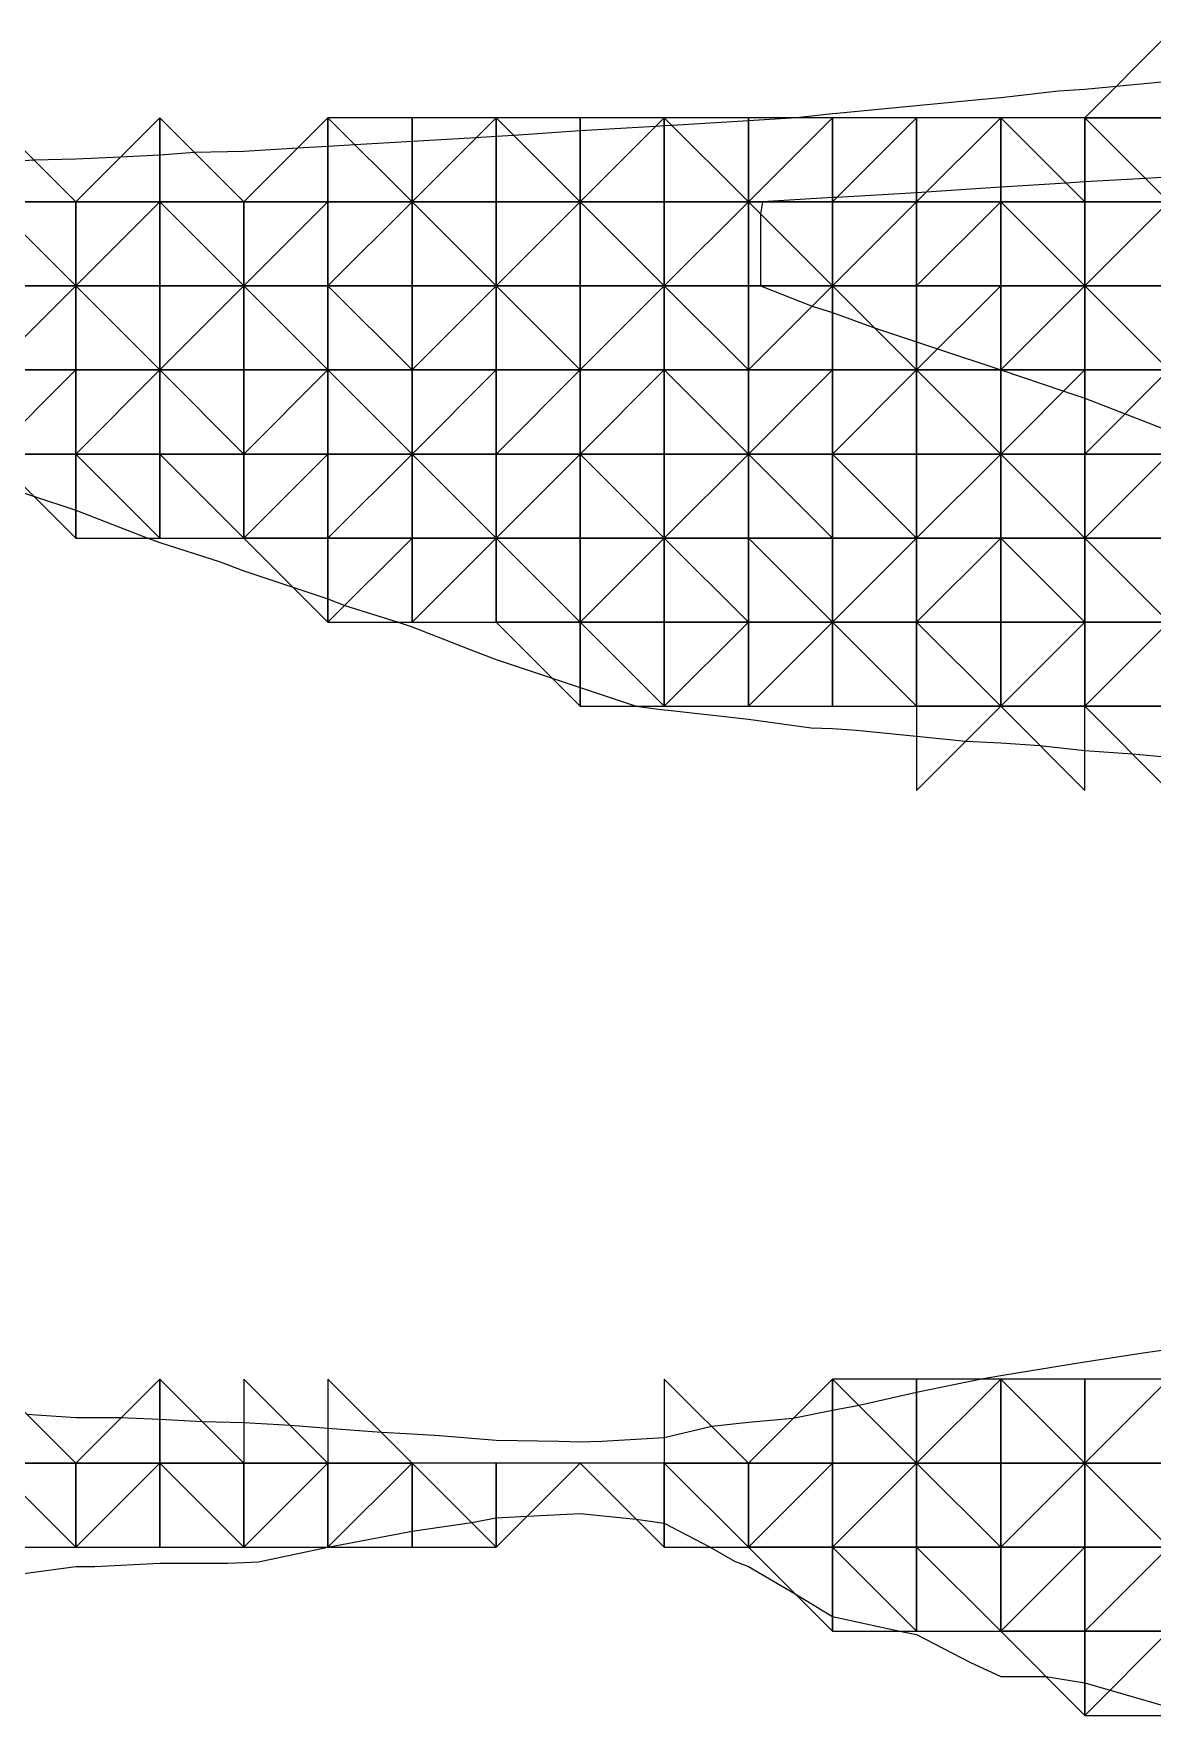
# Model space of a CAD drawing. Header units: metres. Extents: x 4732344 to 4732577, y 2266116 to 2266284.
# Drawn here: x 4732498.03 to 4732504.68, y 2266230.73 to 2266240.73 of the extents above; entities that cross this region are included whole.
import ezdxf

# ---------------------------------------------------------------- set-up
doc = ezdxf.new("R2010")
doc.units = ezdxf.units.M
doc.layers.add('TIN', color=5, linetype='Continuous')

msp = doc.modelspace()

# ---------------------------------------------------------------- linework, layer by layer
at = {"layer": 'lleno', "color": 3}
for points in [[(4732504.779, 2266240.45, 1328.053), (4732504.465, 2266240.421, 1328.051), (4732504.279, 2266240.402, 1328.05), (4732504.122, 2266240.392, 1328.048), (4732503.779, 2266240.354, 1328.046), (4732503.67, 2266240.344, 1328.045), (4732503.279, 2266240.306, 1328.042), (4732502.805, 2266240.261, 1328.042), (4732502.779, 2266240.259, 1328.043), (4732502.565, 2266240.235, 1328.042), (4732502.279, 2266240.216, 1328.04), (4732501.825, 2266240.189, 1328.035), (4732501.779, 2266240.186, 1328.035), (4732501.727, 2266240.183, 1328.034), (4732501.279, 2266240.157, 1328.03), (4732500.885, 2266240.129, 1328.026), (4732500.779, 2266240.123, 1328.025), (4732500.659, 2266240.115, 1328.024), (4732500.279, 2266240.093, 1328.02), (4732499.941, 2266240.073, 1328.016), (4732499.779, 2266240.063, 1328.016), (4732499.597, 2266240.053, 1328.016), (4732499.279, 2266240.034, 1328.013), (4732498.986, 2266240.028, 1328.01), (4732498.779, 2266240.013, 1328.008), (4732498.545, 2266240.001, 1328.005), (4732498.279, 2266239.988, 1328.003), (4732498.032, 2266239.982, 1328), (4732497.779, 2266239.966, 1327.997)], [(4732504.779, 2266239.882, 1328.184), (4732504.64, 2266239.874, 1328.183), (4732504.279, 2266239.853, 1328.179), (4732504.169, 2266239.845, 1328.178), (4732503.779, 2266239.822, 1328.174), (4732503.336, 2266239.792, 1328.17), (4732503.279, 2266239.789, 1328.17), (4732502.805, 2266239.761, 1328.166), (4732502.779, 2266239.76, 1328.166), (4732502.362, 2266239.735, 1328.162), (4732502.35, 2266239.664, 1328.165), (4732502.35, 2266239.235, 1328.15), (4732502.659, 2266239.115, 1328.149), (4732502.779, 2266239.077, 1328.15), (4732503.029, 2266238.985, 1328.149), (4732503.279, 2266238.902, 1328.15), (4732503.404, 2266238.86, 1328.15), (4732503.779, 2266238.735, 1328.15), (4732504.154, 2266238.61, 1328.15), (4732504.279, 2266238.568, 1328.15), (4732504.519, 2266238.475, 1328.15), (4732504.779, 2266238.374, 1328.149)], [(4732497.779, 2266238.068, 1327.95), (4732498.029, 2266237.985, 1327.95), (4732498.279, 2266237.902, 1327.95), (4732498.708, 2266237.735, 1327.95), (4732498.779, 2266237.709, 1327.949), (4732499.139, 2266237.595, 1327.95), (4732499.279, 2266237.541, 1327.95), (4732499.571, 2266237.443, 1327.95), (4732499.779, 2266237.374, 1327.95), (4732499.879, 2266237.335, 1327.949), (4732500.196, 2266237.235, 1327.95), (4732500.279, 2266237.207, 1327.95), (4732500.619, 2266237.075, 1327.949), (4732500.779, 2266237.013, 1327.949), (4732501.112, 2266236.902, 1327.949), (4732501.279, 2266236.846, 1327.949), (4732501.612, 2266236.735, 1327.95), (4732501.76, 2266236.716, 1327.951), (4732501.779, 2266236.714, 1327.951), (4732501.801, 2266236.713, 1327.951), (4732502.279, 2266236.658, 1327.955), (4732502.652, 2266236.608, 1327.961), (4732502.779, 2266236.603, 1327.963), (4732502.921, 2266236.593, 1327.965), (4732503.279, 2266236.557, 1327.971), (4732503.571, 2266236.527, 1327.976), (4732503.779, 2266236.517, 1327.979), (4732504.012, 2266236.502, 1327.983), (4732504.279, 2266236.473, 1327.987), (4732504.562, 2266236.452, 1327.991), (4732504.779, 2266236.432, 1327.995)], [(4732504.779, 2266232.911, 1328.11), (4732504.626, 2266232.888, 1328.106), (4732504.279, 2266232.835, 1328.095), (4732504.192, 2266232.822, 1328.093), (4732503.779, 2266232.753, 1328.081), (4732503.664, 2266232.735, 1328.077), (4732503.279, 2266232.654, 1328.067), (4732502.937, 2266232.577, 1328.057), (4732502.779, 2266232.547, 1328.052), (4732502.544, 2266232.5, 1328.046), (4732502.279, 2266232.476, 1328.038), (4732502.061, 2266232.453, 1328.033), (4732501.779, 2266232.385, 1328.03), (4732501.407, 2266232.363, 1328.025), (4732501.279, 2266232.36, 1328.023), (4732501.151, 2266232.363, 1328.021), (4732500.779, 2266232.37, 1328.016), (4732500.442, 2266232.398, 1328.014), (4732500.279, 2266232.408, 1328.013), (4732500.098, 2266232.416, 1328.012), (4732499.779, 2266232.441, 1328.01), (4732499.556, 2266232.458, 1328.009), (4732499.279, 2266232.475, 1328.007), (4732499.034, 2266232.48, 1328.006), (4732498.779, 2266232.495, 1328.005), (4732498.548, 2266232.504, 1328.004), (4732498.279, 2266232.504, 1328.003), (4732497.989, 2266232.525, 1328.001)], [(4732497.779, 2266231.553, 1327.99), (4732498.147, 2266231.603, 1327.993), (4732498.279, 2266231.621, 1327.993), (4732498.393, 2266231.621, 1327.994), (4732498.779, 2266231.64, 1327.996), (4732499.184, 2266231.64, 1327.998), (4732499.279, 2266231.644, 1327.998), (4732499.366, 2266231.648, 1327.999), (4732499.779, 2266231.735, 1328.002), (4732499.779, 2266231.735, 1328.002), (4732500.279, 2266231.83, 1328.006), (4732500.633, 2266231.881, 1328.009), (4732500.779, 2266231.91, 1328.01), (4732500.963, 2266231.919, 1328.012), (4732501.279, 2266231.935, 1328.017), (4732501.612, 2266231.902, 1328.021), (4732501.779, 2266231.878, 1328.023), (4732502.052, 2266231.735, 1328.025), (4732502.196, 2266231.652, 1328.027), (4732502.279, 2266231.621, 1328.029), (4732502.557, 2266231.457, 1328.036), (4732502.779, 2266231.322, 1328.041), (4732503.179, 2266231.235, 1328.053), (4732503.279, 2266231.215, 1328.056), (4732503.595, 2266231.051, 1328.064), (4732503.779, 2266230.966, 1328.069), (4732504.048, 2266230.966, 1328.075), (4732504.279, 2266230.929, 1328.076), (4732504.429, 2266230.885, 1328.077), (4732504.779, 2266230.783, 1328.078)]]:
    msp.add_polyline3d(points, dxfattribs=at)
at = {"layer": 'TIN', "color": 5}
for points in [[(4732504.779, 2266240.735, 0.063), (4732504.279, 2266240.235, 0.122), (4732504.779, 2266240.235, 0.128)], [(4732498.279, 2266239.735, 0.149), (4732497.779, 2266240.235, 0.05), (4732497.779, 2266239.735, 0.143)], [(4732498.279, 2266239.735, 0.149), (4732498.779, 2266239.735, 0.154), (4732498.779, 2266240.235, 0.057)], [(4732498.779, 2266240.235, 0.057), (4732498.779, 2266239.735, 0.154), (4732499.279, 2266239.735, 0.161)], [(4732499.779, 2266239.735, 0.167), (4732499.779, 2266240.235, 0.065), (4732499.279, 2266239.735, 0.161)], [(4732500.279, 2266240.235, 0.071), (4732499.779, 2266240.235, 0.065), (4732500.279, 2266239.735, 0.173)], [(4732500.279, 2266239.735, 0.173), (4732499.779, 2266240.235, 0.065), (4732499.779, 2266239.735, 0.167)], [(4732500.279, 2266239.735, 0.173), (4732500.779, 2266240.235, 0.077), (4732500.279, 2266240.235, 0.071)], [(4732500.279, 2266239.735, 0.173), (4732500.779, 2266239.735, 0.18), (4732500.779, 2266240.235, 0.077)], [(4732500.779, 2266240.235, 0.077), (4732500.779, 2266239.735, 0.18), (4732501.279, 2266239.735, 0.186)], [(4732501.279, 2266240.235, 0.084), (4732500.779, 2266240.235, 0.077), (4732501.279, 2266239.735, 0.186)], [(4732501.779, 2266239.735, 0.192), (4732501.779, 2266240.235, 0.09), (4732501.279, 2266239.735, 0.186)], [(4732501.279, 2266239.735, 0.186), (4732501.779, 2266240.235, 0.09), (4732501.279, 2266240.235, 0.084)], [(4732501.779, 2266240.235, 0.09), (4732502.279, 2266239.735, 0.199), (4732502.279, 2266240.235, 0.096)], [(4732501.779, 2266239.735, 0.192), (4732502.279, 2266239.735, 0.199), (4732501.779, 2266240.235, 0.09)], [(4732502.279, 2266239.735, 0.199), (4732502.779, 2266240.235, 0.103), (4732502.279, 2266240.235, 0.096)], [(4732502.779, 2266239.735, 0.205), (4732502.779, 2266240.235, 0.103), (4732502.279, 2266239.735, 0.199)], [(4732503.279, 2266240.235, 0.109), (4732502.779, 2266240.235, 0.103), (4732502.779, 2266239.735, 0.205)], [(4732502.779, 2266239.735, 0.205), (4732503.279, 2266239.735, 0.211), (4732503.279, 2266240.235, 0.109)], [(4732503.779, 2266240.235, 0.115), (4732503.279, 2266240.235, 0.109), (4732503.279, 2266239.735, 0.211)], [(4732503.779, 2266240.235, 0.115), (4732503.279, 2266239.735, 0.211), (4732503.779, 2266239.735, 0.218)], [(4732503.779, 2266239.735, 0.218), (4732504.279, 2266239.735, 0.224), (4732503.779, 2266240.235, 0.115)], [(4732503.779, 2266240.235, 0.115), (4732504.279, 2266239.735, 0.224), (4732504.279, 2266240.235, 0.122)], [(4732504.779, 2266240.235, 0.128), (4732504.279, 2266240.235, 0.122), (4732504.779, 2266239.735, 0.23)], [(4732504.279, 2266240.235, 0.122), (4732504.279, 2266239.735, 0.224), (4732504.779, 2266239.735, 0.23)], [(4732497.779, 2266239.735, 0.143), (4732497.779, 2266239.235, 0.142), (4732498.279, 2266239.235, 0.149)], [(4732498.279, 2266239.235, 0.149), (4732498.279, 2266239.735, 0.149), (4732497.779, 2266239.735, 0.143)], [(4732498.779, 2266239.235, 0.155), (4732498.779, 2266239.735, 0.154), (4732498.279, 2266239.235, 0.149)], [(4732498.779, 2266239.735, 0.154), (4732498.279, 2266239.735, 0.149), (4732498.279, 2266239.235, 0.149)], [(4732499.279, 2266239.235, 0.161), (4732499.279, 2266239.735, 0.161), (4732498.779, 2266239.735, 0.154)], [(4732499.279, 2266239.235, 0.161), (4732498.779, 2266239.735, 0.154), (4732498.779, 2266239.235, 0.155)], [(4732499.279, 2266239.235, 0.161), (4732499.779, 2266239.235, 0.168), (4732499.779, 2266239.735, 0.167)], [(4732499.779, 2266239.735, 0.167), (4732499.279, 2266239.735, 0.161), (4732499.279, 2266239.235, 0.161)], [(4732500.279, 2266239.735, 0.173), (4732499.779, 2266239.235, 0.168), (4732500.279, 2266239.235, 0.174)], [(4732499.779, 2266239.735, 0.167), (4732499.779, 2266239.235, 0.168), (4732500.279, 2266239.735, 0.173)], [(4732500.279, 2266239.735, 0.173), (4732500.279, 2266239.235, 0.174), (4732500.779, 2266239.235, 0.18)], [(4732500.779, 2266239.235, 0.18), (4732500.779, 2266239.735, 0.18), (4732500.279, 2266239.735, 0.173)], [(4732501.279, 2266239.735, 0.186), (4732500.779, 2266239.735, 0.18), (4732500.779, 2266239.235, 0.18)], [(4732500.779, 2266239.235, 0.18), (4732501.279, 2266239.235, 0.187), (4732501.279, 2266239.735, 0.186)], [(4732501.779, 2266239.235, 0.193), (4732501.279, 2266239.735, 0.186), (4732501.279, 2266239.235, 0.187)], [(4732501.779, 2266239.735, 0.192), (4732501.279, 2266239.735, 0.186), (4732501.779, 2266239.235, 0.193)], [(4732501.779, 2266239.235, 0.193), (4732502.279, 2266239.735, 0.199), (4732501.779, 2266239.735, 0.192)], [(4732501.779, 2266239.235, 0.193), (4732502.279, 2266239.235, 0.199), (4732502.279, 2266239.735, 0.199)], [(4732502.779, 2266239.735, 0.205), (4732502.279, 2266239.735, 0.199), (4732502.779, 2266239.235, 0.206)], [(4732502.279, 2266239.735, 0.199), (4732502.279, 2266239.235, 0.199), (4732502.779, 2266239.235, 0.206)], [(4732502.779, 2266239.235, 0.206), (4732503.279, 2266239.735, 0.211), (4732502.779, 2266239.735, 0.205)], [(4732502.779, 2266239.235, 0.206), (4732503.279, 2266239.235, 0.212), (4732503.279, 2266239.735, 0.211)], [(4732503.779, 2266239.235, 0.218), (4732503.779, 2266239.735, 0.218), (4732503.279, 2266239.235, 0.212)], [(4732503.779, 2266239.735, 0.218), (4732503.279, 2266239.735, 0.211), (4732503.279, 2266239.235, 0.212)], [(4732504.279, 2266239.235, 0.225), (4732503.779, 2266239.735, 0.218), (4732503.779, 2266239.235, 0.218)], [(4732504.279, 2266239.235, 0.225), (4732504.279, 2266239.735, 0.224), (4732503.779, 2266239.735, 0.218)], [(4732504.279, 2266239.235, 0.225), (4732504.779, 2266239.735, 0.23), (4732504.279, 2266239.735, 0.224)], [(4732504.779, 2266239.235, 0.231), (4732504.779, 2266239.735, 0.23), (4732504.279, 2266239.235, 0.225)], [(4732498.279, 2266239.235, 0.149), (4732497.779, 2266239.235, 0.142), (4732497.779, 2266238.735, 0.124)], [(4732497.779, 2266238.735, 0.124), (4732498.279, 2266238.735, 0.131), (4732498.279, 2266239.235, 0.149)], [(4732498.279, 2266239.235, 0.149), (4732498.779, 2266238.735, 0.137), (4732498.779, 2266239.235, 0.155)], [(4732498.279, 2266238.735, 0.131), (4732498.779, 2266238.735, 0.137), (4732498.279, 2266239.235, 0.149)], [(4732499.279, 2266239.235, 0.161), (4732498.779, 2266238.735, 0.137), (4732499.279, 2266238.735, 0.143)], [(4732498.779, 2266239.235, 0.155), (4732498.779, 2266238.735, 0.137), (4732499.279, 2266239.235, 0.161)], [(4732499.779, 2266238.735, 0.15), (4732499.779, 2266239.235, 0.168), (4732499.279, 2266239.235, 0.161)], [(4732499.279, 2266239.235, 0.161), (4732499.279, 2266238.735, 0.143), (4732499.779, 2266238.735, 0.15)], [(4732500.279, 2266238.735, 0.156), (4732499.779, 2266239.235, 0.168), (4732499.779, 2266238.735, 0.15)], [(4732500.279, 2266239.235, 0.174), (4732499.779, 2266239.235, 0.168), (4732500.279, 2266238.735, 0.156)], [(4732500.779, 2266239.235, 0.18), (4732500.279, 2266239.235, 0.174), (4732500.279, 2266238.735, 0.156)], [(4732500.779, 2266238.735, 0.162), (4732500.779, 2266239.235, 0.18), (4732500.279, 2266238.735, 0.156)], [(4732501.279, 2266238.735, 0.169), (4732500.779, 2266239.235, 0.18), (4732500.779, 2266238.735, 0.162)], [(4732501.279, 2266238.735, 0.169), (4732501.279, 2266239.235, 0.187), (4732500.779, 2266239.235, 0.18)], [(4732501.279, 2266239.235, 0.187), (4732501.279, 2266238.735, 0.169), (4732501.779, 2266239.235, 0.193)], [(4732501.779, 2266239.235, 0.193), (4732501.279, 2266238.735, 0.169), (4732501.779, 2266238.735, 0.175)], [(4732502.279, 2266238.735, 0.181), (4732502.279, 2266239.235, 0.199), (4732501.779, 2266239.235, 0.193)], [(4732501.779, 2266239.235, 0.193), (4732501.779, 2266238.735, 0.175), (4732502.279, 2266238.735, 0.181)], [(4732502.779, 2266239.235, 0.206), (4732502.279, 2266239.235, 0.199), (4732502.279, 2266238.735, 0.181)], [(4732502.279, 2266238.735, 0.181), (4732502.779, 2266238.735, 0.187), (4732502.779, 2266239.235, 0.206)], [(4732503.279, 2266239.235, 0.212), (4732502.779, 2266239.235, 0.206), (4732503.279, 2266238.735, 0.194)], [(4732503.279, 2266238.735, 0.194), (4732502.779, 2266239.235, 0.206), (4732502.779, 2266238.735, 0.187)], [(4732503.279, 2266238.735, 0.194), (4732503.779, 2266238.735, 0.2), (4732503.779, 2266239.235, 0.218)], [(4732503.779, 2266239.235, 0.218), (4732503.279, 2266239.235, 0.212), (4732503.279, 2266238.735, 0.194)], [(4732504.279, 2266238.735, 0.206), (4732504.279, 2266239.235, 0.225), (4732503.779, 2266238.735, 0.2)], [(4732503.779, 2266238.735, 0.2), (4732504.279, 2266239.235, 0.225), (4732503.779, 2266239.235, 0.218)], [(4732504.279, 2266239.235, 0.225), (4732504.779, 2266238.735, 0.213), (4732504.779, 2266239.235, 0.231)], [(4732504.279, 2266238.735, 0.206), (4732504.779, 2266238.735, 0.213), (4732504.279, 2266239.235, 0.225)], [(4732497.779, 2266238.235, 0.106), (4732498.279, 2266238.235, 0.112), (4732498.279, 2266238.735, 0.131)], [(4732497.779, 2266238.235, 0.106), (4732498.279, 2266238.735, 0.131), (4732497.779, 2266238.735, 0.124)], [(4732498.779, 2266238.735, 0.137), (4732498.279, 2266238.235, 0.112), (4732498.779, 2266238.235, 0.119)], [(4732498.279, 2266238.735, 0.131), (4732498.279, 2266238.235, 0.112), (4732498.779, 2266238.735, 0.137)], [(4732499.279, 2266238.235, 0.125), (4732498.779, 2266238.735, 0.137), (4732498.779, 2266238.235, 0.119)], [(4732499.279, 2266238.735, 0.143), (4732498.779, 2266238.735, 0.137), (4732499.279, 2266238.235, 0.125)], [(4732499.779, 2266238.735, 0.15), (4732499.279, 2266238.735, 0.143), (4732499.279, 2266238.235, 0.125)], [(4732499.279, 2266238.235, 0.125), (4732499.779, 2266238.235, 0.131), (4732499.779, 2266238.735, 0.15)], [(4732500.279, 2266238.235, 0.138), (4732500.279, 2266238.735, 0.156), (4732499.779, 2266238.735, 0.15)], [(4732499.779, 2266238.735, 0.15), (4732499.779, 2266238.235, 0.131), (4732500.279, 2266238.235, 0.138)], [(4732500.779, 2266238.735, 0.162), (4732500.279, 2266238.735, 0.156), (4732500.279, 2266238.235, 0.138)], [(4732500.279, 2266238.235, 0.138), (4732500.779, 2266238.235, 0.144), (4732500.779, 2266238.735, 0.162)], [(4732500.779, 2266238.235, 0.144), (4732501.279, 2266238.735, 0.169), (4732500.779, 2266238.735, 0.162)], [(4732500.779, 2266238.235, 0.144), (4732501.279, 2266238.235, 0.15), (4732501.279, 2266238.735, 0.169)], [(4732501.779, 2266238.735, 0.175), (4732501.279, 2266238.735, 0.169), (4732501.279, 2266238.235, 0.15)], [(4732501.279, 2266238.235, 0.15), (4732501.779, 2266238.235, 0.157), (4732501.779, 2266238.735, 0.175)], [(4732502.279, 2266238.735, 0.181), (4732501.779, 2266238.735, 0.175), (4732502.279, 2266238.235, 0.163)], [(4732501.779, 2266238.735, 0.175), (4732501.779, 2266238.235, 0.157), (4732502.279, 2266238.235, 0.163)], [(4732502.779, 2266238.235, 0.169), (4732502.779, 2266238.735, 0.187), (4732502.279, 2266238.235, 0.163)], [(4732502.279, 2266238.235, 0.163), (4732502.779, 2266238.735, 0.187), (4732502.279, 2266238.735, 0.181)], [(4732503.279, 2266238.735, 0.194), (4732502.779, 2266238.735, 0.187), (4732502.779, 2266238.235, 0.169)], [(4732503.279, 2266238.735, 0.194), (4732502.779, 2266238.235, 0.169), (4732503.279, 2266238.235, 0.176)], [(4732503.779, 2266238.235, 0.182), (4732503.279, 2266238.735, 0.194), (4732503.279, 2266238.235, 0.176)], [(4732503.779, 2266238.735, 0.2), (4732503.279, 2266238.735, 0.194), (4732503.779, 2266238.235, 0.182)], [(4732504.279, 2266238.735, 0.206), (4732503.779, 2266238.735, 0.2), (4732503.779, 2266238.235, 0.182)], [(4732503.779, 2266238.235, 0.182), (4732504.279, 2266238.235, 0.188), (4732504.279, 2266238.735, 0.206)], [(4732504.279, 2266238.235, 0.188), (4732504.779, 2266238.735, 0.213), (4732504.279, 2266238.735, 0.206)], [(4732504.779, 2266238.235, 0.195), (4732504.779, 2266238.735, 0.213), (4732504.279, 2266238.235, 0.188)], [(4732497.779, 2266238.235, 0.106), (4732498.279, 2266237.735, 0.094), (4732498.279, 2266238.235, 0.112)], [(4732498.779, 2266238.235, 0.119), (4732498.279, 2266238.235, 0.112), (4732498.779, 2266237.735, 0.101)], [(4732498.279, 2266238.235, 0.112), (4732498.279, 2266237.735, 0.094), (4732498.779, 2266237.735, 0.101)], [(4732499.279, 2266237.735, 0.107), (4732499.279, 2266238.235, 0.125), (4732498.779, 2266238.235, 0.119)], [(4732498.779, 2266238.235, 0.119), (4732498.779, 2266237.735, 0.101), (4732499.279, 2266237.735, 0.107)], [(4732499.779, 2266238.235, 0.131), (4732499.279, 2266238.235, 0.125), (4732499.279, 2266237.735, 0.107)], [(4732499.279, 2266237.735, 0.107), (4732499.779, 2266237.735, 0.113), (4732499.779, 2266238.235, 0.131)], [(4732499.779, 2266238.235, 0.131), (4732499.779, 2266237.735, 0.113), (4732500.279, 2266238.235, 0.138)], [(4732499.779, 2266237.735, 0.113), (4732500.279, 2266237.735, 0.12), (4732500.279, 2266238.235, 0.138)], [(4732500.779, 2266238.235, 0.144), (4732500.279, 2266238.235, 0.138), (4732500.779, 2266237.735, 0.126)], [(4732500.779, 2266237.735, 0.126), (4732500.279, 2266238.235, 0.138), (4732500.279, 2266237.735, 0.12)], [(4732501.279, 2266237.735, 0.132), (4732501.279, 2266238.235, 0.15), (4732500.779, 2266237.735, 0.126)], [(4732501.279, 2266238.235, 0.15), (4732500.779, 2266238.235, 0.144), (4732500.779, 2266237.735, 0.126)], [(4732501.779, 2266238.235, 0.157), (4732501.279, 2266238.235, 0.15), (4732501.779, 2266237.735, 0.138)], [(4732501.779, 2266237.735, 0.138), (4732501.279, 2266238.235, 0.15), (4732501.279, 2266237.735, 0.132)], [(4732501.779, 2266237.735, 0.138), (4732502.279, 2266238.235, 0.163), (4732501.779, 2266238.235, 0.157)], [(4732502.279, 2266237.735, 0.145), (4732502.279, 2266238.235, 0.163), (4732501.779, 2266237.735, 0.138)], [(4732502.279, 2266237.735, 0.145), (4732502.779, 2266237.735, 0.151), (4732502.279, 2266238.235, 0.163)], [(4732502.279, 2266238.235, 0.163), (4732502.779, 2266237.735, 0.151), (4732502.779, 2266238.235, 0.169)], [(4732502.779, 2266238.235, 0.169), (4732502.779, 2266237.735, 0.151), (4732503.279, 2266237.735, 0.157)], [(4732503.279, 2266238.235, 0.176), (4732502.779, 2266238.235, 0.169), (4732503.279, 2266237.735, 0.157)], [(4732503.279, 2266238.235, 0.176), (4732503.279, 2266237.735, 0.157), (4732503.779, 2266238.235, 0.182)], [(4732503.279, 2266237.735, 0.157), (4732503.779, 2266237.735, 0.164), (4732503.779, 2266238.235, 0.182)], [(4732503.779, 2266238.235, 0.182), (4732504.279, 2266237.735, 0.17), (4732504.279, 2266238.235, 0.188)], [(4732503.779, 2266238.235, 0.182), (4732503.779, 2266237.735, 0.164), (4732504.279, 2266237.735, 0.17)], [(4732504.779, 2266238.235, 0.195), (4732504.279, 2266238.235, 0.188), (4732504.279, 2266237.735, 0.17)], [(4732504.279, 2266237.735, 0.17), (4732504.779, 2266237.735, 0.176), (4732504.779, 2266238.235, 0.195)], [(4732499.779, 2266237.735, 0.113), (4732499.279, 2266237.735, 0.107), (4732499.779, 2266237.235, 0.095)], [(4732499.779, 2266237.735, 0.113), (4732499.779, 2266237.235, 0.095), (4732500.279, 2266237.735, 0.12)], [(4732500.279, 2266237.735, 0.12), (4732499.779, 2266237.235, 0.095), (4732500.279, 2266237.235, 0.101)], [(4732500.279, 2266237.235, 0.101), (4732500.779, 2266237.235, 0.108), (4732500.779, 2266237.735, 0.126)], [(4732500.779, 2266237.735, 0.126), (4732500.279, 2266237.735, 0.12), (4732500.279, 2266237.235, 0.101)], [(4732500.779, 2266237.735, 0.126), (4732501.279, 2266237.235, 0.114), (4732501.279, 2266237.735, 0.132)], [(4732500.779, 2266237.235, 0.108), (4732501.279, 2266237.235, 0.114), (4732500.779, 2266237.735, 0.126)], [(4732501.279, 2266237.735, 0.132), (4732501.279, 2266237.235, 0.114), (4732501.779, 2266237.735, 0.138)], [(4732501.779, 2266237.735, 0.138), (4732501.279, 2266237.235, 0.114), (4732501.779, 2266237.235, 0.12)], [(4732501.779, 2266237.735, 0.138), (4732502.279, 2266237.235, 0.127), (4732502.279, 2266237.735, 0.145)], [(4732501.779, 2266237.235, 0.12), (4732502.279, 2266237.235, 0.127), (4732501.779, 2266237.735, 0.138)], [(4732502.779, 2266237.235, 0.133), (4732502.779, 2266237.735, 0.151), (4732502.279, 2266237.735, 0.145)], [(4732502.279, 2266237.735, 0.145), (4732502.279, 2266237.235, 0.127), (4732502.779, 2266237.235, 0.133)], [(4732502.779, 2266237.235, 0.133), (4732503.279, 2266237.735, 0.157), (4732502.779, 2266237.735, 0.151)], [(4732502.779, 2266237.235, 0.133), (4732503.279, 2266237.235, 0.139), (4732503.279, 2266237.735, 0.157)], [(4732503.779, 2266237.735, 0.164), (4732503.279, 2266237.235, 0.139), (4732503.779, 2266237.235, 0.146)], [(4732503.279, 2266237.735, 0.157), (4732503.279, 2266237.235, 0.139), (4732503.779, 2266237.735, 0.164)], [(4732503.779, 2266237.235, 0.146), (4732504.279, 2266237.235, 0.152), (4732503.779, 2266237.735, 0.164)], [(4732504.279, 2266237.235, 0.152), (4732504.279, 2266237.735, 0.17), (4732503.779, 2266237.735, 0.164)], [(4732504.779, 2266237.735, 0.176), (4732504.279, 2266237.735, 0.17), (4732504.779, 2266237.235, 0.158)], [(4732504.779, 2266237.235, 0.158), (4732504.279, 2266237.735, 0.17), (4732504.279, 2266237.235, 0.152)], [(4732501.279, 2266236.735, 0.096), (4732501.279, 2266237.235, 0.114), (4732500.779, 2266237.235, 0.108)], [(4732501.779, 2266237.235, 0.12), (4732501.279, 2266237.235, 0.114), (4732501.779, 2266236.735, 0.102)], [(4732501.279, 2266237.235, 0.114), (4732501.279, 2266236.735, 0.096), (4732501.779, 2266236.735, 0.102)], [(4732501.779, 2266236.735, 0.102), (4732502.279, 2266237.235, 0.127), (4732501.779, 2266237.235, 0.12)], [(4732502.279, 2266236.735, 0.108), (4732502.279, 2266237.235, 0.127), (4732501.779, 2266236.735, 0.102)], [(4732502.279, 2266236.735, 0.108), (4732502.779, 2266236.735, 0.115), (4732502.779, 2266237.235, 0.133)], [(4732502.779, 2266237.235, 0.133), (4732502.279, 2266237.235, 0.127), (4732502.279, 2266236.735, 0.108)], [(4732503.279, 2266236.735, 0.121), (4732503.279, 2266237.235, 0.139), (4732502.779, 2266237.235, 0.133)], [(4732502.779, 2266237.235, 0.133), (4732502.779, 2266236.735, 0.115), (4732503.279, 2266236.735, 0.121)], [(4732503.279, 2266237.235, 0.139), (4732503.779, 2266236.735, 0.127), (4732503.779, 2266237.235, 0.146)], [(4732503.279, 2266236.735, 0.121), (4732503.779, 2266236.735, 0.127), (4732503.279, 2266237.235, 0.139)], [(4732503.779, 2266236.735, 0.127), (4732504.279, 2266237.235, 0.152), (4732503.779, 2266237.235, 0.146)], [(4732504.279, 2266236.735, 0.134), (4732504.279, 2266237.235, 0.152), (4732503.779, 2266236.735, 0.127)], [(4732504.779, 2266237.235, 0.158), (4732504.279, 2266237.235, 0.152), (4732504.279, 2266236.735, 0.134)], [(4732504.279, 2266236.735, 0.134), (4732504.779, 2266236.735, 0.14), (4732504.779, 2266237.235, 0.158)], [(4732503.279, 2266236.235, 0.062), (4732503.779, 2266236.735, 0.127), (4732503.279, 2266236.735, 0.121)], [(4732504.279, 2266236.235, 0.069), (4732504.279, 2266236.735, 0.134), (4732503.779, 2266236.735, 0.127)], [(4732504.779, 2266236.235, 0.074), (4732504.779, 2266236.735, 0.14), (4732504.279, 2266236.735, 0.134)], [(4732497.779, 2266232.735, 0.079), (4732497.779, 2266232.235, 0.131), (4732498.279, 2266232.235, 0.129)], [(4732498.779, 2266232.235, 0.127), (4732498.779, 2266232.735, 0.075), (4732498.279, 2266232.235, 0.129)], [(4732498.779, 2266232.235, 0.127), (4732499.279, 2266232.235, 0.124), (4732498.779, 2266232.735, 0.075)], [(4732499.779, 2266232.235, 0.121), (4732499.279, 2266232.735, 0.074), (4732499.279, 2266232.235, 0.124)], [(4732499.779, 2266232.735, 0.07), (4732499.779, 2266232.235, 0.121), (4732500.279, 2266232.235, 0.117)], [(4732501.779, 2266232.735, 0.065), (4732501.779, 2266232.235, 0.115), (4732502.279, 2266232.235, 0.127)], [(4732502.779, 2266232.235, 0.14), (4732502.779, 2266232.735, 0.076), (4732502.279, 2266232.235, 0.127)], [(4732502.779, 2266232.735, 0.076), (4732503.279, 2266232.235, 0.152), (4732503.279, 2266232.735, 0.09)], [(4732502.779, 2266232.235, 0.14), (4732503.279, 2266232.235, 0.152), (4732502.779, 2266232.735, 0.076)], [(4732503.779, 2266232.735, 0.103), (4732503.279, 2266232.735, 0.09), (4732503.279, 2266232.235, 0.152)], [(4732503.779, 2266232.235, 0.167), (4732503.779, 2266232.735, 0.103), (4732503.279, 2266232.235, 0.152)], [(4732504.279, 2266232.735, 0.117), (4732503.779, 2266232.735, 0.103), (4732504.279, 2266232.235, 0.18)], [(4732504.279, 2266232.235, 0.18), (4732503.779, 2266232.735, 0.103), (4732503.779, 2266232.235, 0.167)], [(4732504.279, 2266232.235, 0.18), (4732504.779, 2266232.735, 0.13), (4732504.279, 2266232.735, 0.117)], [(4732504.779, 2266232.235, 0.192), (4732504.779, 2266232.735, 0.13), (4732504.279, 2266232.235, 0.18)], [(4732497.779, 2266232.235, 0.131), (4732497.779, 2266231.735, 0.108), (4732498.279, 2266231.735, 0.105)], [(4732498.279, 2266231.735, 0.105), (4732498.279, 2266232.235, 0.129), (4732497.779, 2266232.235, 0.131)], [(4732498.279, 2266231.735, 0.105), (4732498.779, 2266231.735, 0.104), (4732498.779, 2266232.235, 0.127)], [(4732498.779, 2266232.235, 0.127), (4732498.279, 2266232.235, 0.129), (4732498.279, 2266231.735, 0.105)], [(4732499.279, 2266231.735, 0.104), (4732499.279, 2266232.235, 0.124), (4732498.779, 2266232.235, 0.127)], [(4732498.779, 2266232.235, 0.127), (4732498.779, 2266231.735, 0.104), (4732499.279, 2266231.735, 0.104)], [(4732499.279, 2266232.235, 0.124), (4732499.279, 2266231.735, 0.104), (4732499.779, 2266232.235, 0.121)], [(4732499.779, 2266232.235, 0.121), (4732499.279, 2266231.735, 0.104), (4732499.779, 2266231.735, 0.1)], [(4732499.779, 2266231.735, 0.1), (4732500.279, 2266231.735, 0.096), (4732500.279, 2266232.235, 0.117)], [(4732500.279, 2266232.235, 0.117), (4732499.779, 2266232.235, 0.121), (4732499.779, 2266231.735, 0.1)], [(4732500.279, 2266231.735, 0.096), (4732500.779, 2266231.735, 0.093), (4732500.279, 2266232.235, 0.117)], [(4732500.279, 2266232.235, 0.117), (4732500.779, 2266231.735, 0.093), (4732500.779, 2266232.235, 0.113)], [(4732500.779, 2266232.235, 0.113), (4732500.779, 2266231.735, 0.093), (4732501.279, 2266232.235, 0.112)], [(4732501.779, 2266232.235, 0.115), (4732501.279, 2266232.235, 0.112), (4732501.779, 2266231.735, 0.094)], [(4732502.279, 2266231.735, 0.105), (4732502.279, 2266232.235, 0.127), (4732501.779, 2266232.235, 0.115)], [(4732501.779, 2266232.235, 0.115), (4732501.779, 2266231.735, 0.094), (4732502.279, 2266231.735, 0.105)], [(4732502.279, 2266231.735, 0.105), (4732502.779, 2266231.735, 0.119), (4732502.779, 2266232.235, 0.14)], [(4732502.779, 2266232.235, 0.14), (4732502.279, 2266232.235, 0.127), (4732502.279, 2266231.735, 0.105)], [(4732503.279, 2266231.735, 0.127), (4732503.279, 2266232.235, 0.152), (4732502.779, 2266231.735, 0.119)], [(4732502.779, 2266231.735, 0.119), (4732503.279, 2266232.235, 0.152), (4732502.779, 2266232.235, 0.14)], [(4732503.279, 2266232.235, 0.152), (4732503.279, 2266231.735, 0.127), (4732503.779, 2266231.735, 0.14)], [(4732503.279, 2266232.235, 0.152), (4732503.779, 2266231.735, 0.14), (4732503.779, 2266232.235, 0.167)], [(4732503.779, 2266231.735, 0.14), (4732504.279, 2266231.735, 0.151), (4732504.279, 2266232.235, 0.18)], [(4732503.779, 2266232.235, 0.167), (4732503.779, 2266231.735, 0.14), (4732504.279, 2266232.235, 0.18)], [(4732504.279, 2266231.735, 0.151), (4732504.779, 2266231.735, 0.16), (4732504.279, 2266232.235, 0.18)], [(4732504.279, 2266232.235, 0.18), (4732504.779, 2266231.735, 0.16), (4732504.779, 2266232.235, 0.192)], [(4732502.779, 2266231.235, 0.096), (4732502.779, 2266231.735, 0.119), (4732502.279, 2266231.735, 0.105)], [(4732503.279, 2266231.235, 0.101), (4732503.279, 2266231.735, 0.127), (4732502.779, 2266231.735, 0.119)], [(4732502.779, 2266231.735, 0.119), (4732502.779, 2266231.235, 0.096), (4732503.279, 2266231.235, 0.101)], [(4732503.279, 2266231.735, 0.127), (4732503.779, 2266231.235, 0.114), (4732503.779, 2266231.735, 0.14)], [(4732503.279, 2266231.235, 0.101), (4732503.779, 2266231.235, 0.114), (4732503.279, 2266231.735, 0.127)], [(4732503.779, 2266231.735, 0.14), (4732503.779, 2266231.235, 0.114), (4732504.279, 2266231.735, 0.151)], [(4732504.279, 2266231.735, 0.151), (4732503.779, 2266231.235, 0.114), (4732504.279, 2266231.235, 0.119)], [(4732504.779, 2266231.735, 0.16), (4732504.279, 2266231.735, 0.151), (4732504.279, 2266231.235, 0.119)], [(4732504.279, 2266231.235, 0.119), (4732504.779, 2266231.235, 0.128), (4732504.779, 2266231.735, 0.16)], [(4732504.279, 2266231.235, 0.119), (4732503.779, 2266231.235, 0.114), (4732504.279, 2266230.735, 0.088)], [(4732504.279, 2266230.735, 0.088), (4732504.779, 2266230.735, 0.097), (4732504.779, 2266231.235, 0.128)], [(4732504.279, 2266230.735, 0.088), (4732504.779, 2266231.235, 0.128), (4732504.279, 2266231.235, 0.119)]]:
    msp.add_3dface(points, dxfattribs=at)

doc.saveas('drawing.dxf')
